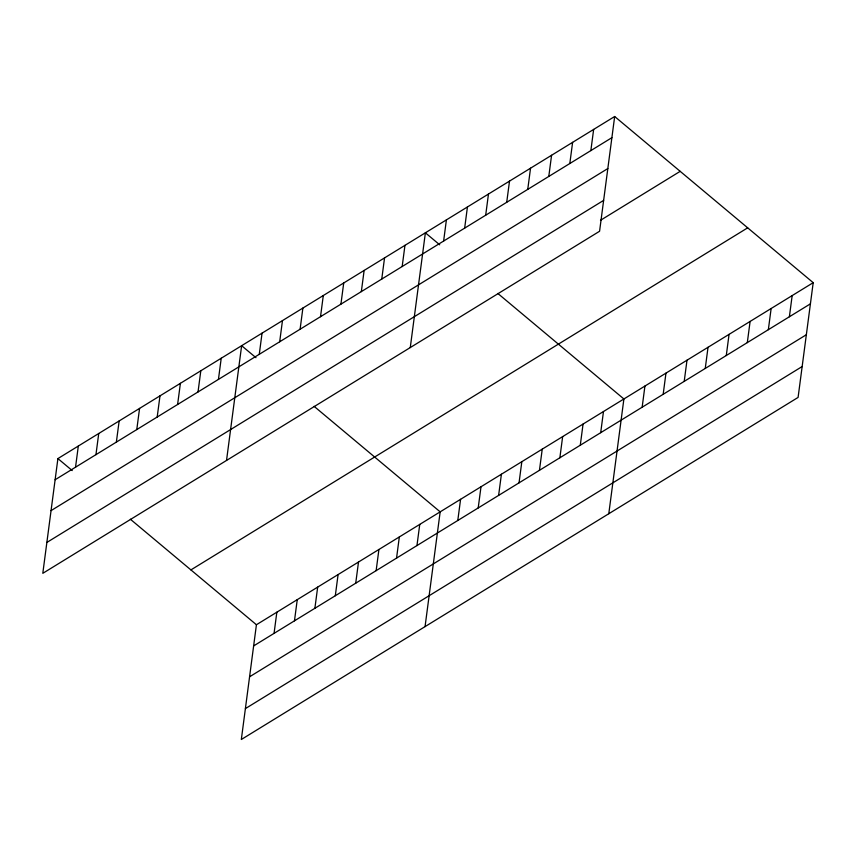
<?xml version="1.0" encoding="UTF-8"?>
<svg xmlns="http://www.w3.org/2000/svg" width="856" height="856" viewBox="0 0 856 856"><rect width="100%" height="100%" fill="white"/><g stroke="black" fill="none" stroke-linecap="round" stroke-linejoin="round"><path stroke-width="1.28" d="M614.672 116.502L57.908 458.581L42.8 573.327L599.575 231.259L614.672 116.502L813.2 282.673L798.092 397.419L241.328 739.498L256.425 624.741L813.2 282.673M75.531 467.205L78.324 446.04M95.947 454.664L98.74 433.489M116.363 442.124L119.155 420.949M136.778 429.573L139.571 408.408M157.194 417.033L159.986 395.868M177.609 404.492L180.402 383.317M198.025 391.952L200.807 370.776M218.441 379.411L221.223 358.236M226.53 460.442L241.638 345.696L255.976 357.69M259.272 354.32L262.054 333.155M279.687 341.779L282.469 320.604M300.103 329.239L302.885 308.064M274.059 633.376L276.841 612.201M320.519 316.699L323.3 295.523M294.475 620.825L297.257 599.66M340.923 304.148L343.716 282.983M314.89 608.284L317.672 587.12M361.339 291.607L364.132 270.442M335.306 595.744L338.088 574.569M381.755 279.067L384.547 257.891M355.721 583.203L358.504 562.028M402.17 266.526L404.963 245.351M376.137 570.652L378.919 549.488M410.27 347.557L425.379 232.811L439.706 244.805M396.553 558.112L399.335 536.947M443.622 241.06L446.404 219.885M416.958 545.572L419.75 524.407M464.658 228.135L467.44 206.959M425.058 626.613L440.166 511.856L314.099 406.343M485.684 215.209L488.476 194.044M457.789 520.491L460.582 499.315M506.72 202.294L509.513 181.119M478.204 507.94L480.997 486.775M527.756 189.369L530.538 168.193M498.62 495.399L501.413 474.235M548.792 176.443L551.574 155.278M519.036 482.859L521.828 461.684M569.818 163.517L572.611 142.353M539.451 470.319L542.244 449.143M590.854 150.603L593.647 129.427M559.867 457.778L562.649 436.603M580.282 445.227L583.064 424.062M600.698 432.687L603.48 411.522M608.787 513.728L623.896 398.971L497.839 293.458M642.15 407.221L644.932 386.056M663.175 394.295L665.968 373.13M684.212 381.38L687.004 360.205M705.248 368.455L708.03 347.279M726.284 355.529L729.066 334.364M747.309 342.614L750.102 321.439M768.346 329.688L771.138 308.513M789.382 316.763L792.164 295.598M55.116 479.745L611.89 137.677M51.05 510.625L607.824 168.557M46.866 542.447L603.64 200.379M600.484 220.313L680.188 171.339M190.92 569.903L747.684 227.835M253.644 645.916L810.418 303.837M249.578 676.796L806.352 334.728M245.394 708.608L802.158 366.539M57.908 458.581L72.236 470.575M130.369 519.228L256.425 624.741"/></g></svg>
